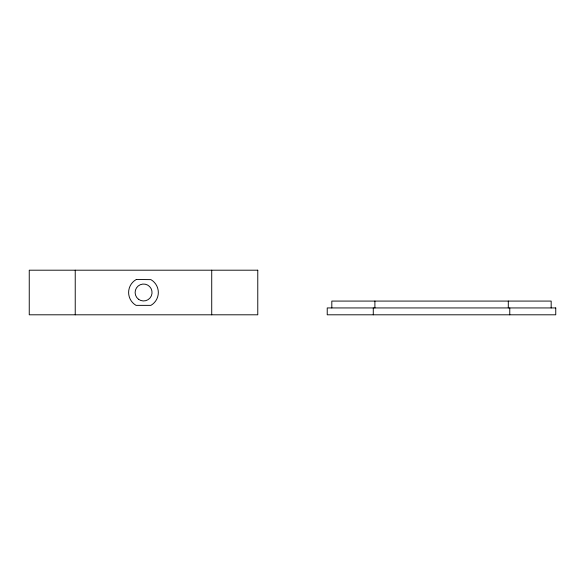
<?xml version="1.0" encoding="UTF-8"?>
<svg xmlns="http://www.w3.org/2000/svg" width="585" height="585" viewBox="0 0 585 585"><rect width="100%" height="100%" fill="white"/><g stroke="black" fill="none" stroke-linecap="round" stroke-linejoin="round"><path stroke-width="0.88" d="M551.172 307.937L551.172 301.078L331.812 301.078L331.812 307.937M509.769 307.937L509.769 314.803M508.299 301.078L508.299 307.937M374.897 301.078L374.897 307.937M373.274 307.937L373.274 314.803M211.726 270.197L211.726 314.803M75.231 270.197L75.231 314.803M136.393 279.469L136.049 279.637A14.852 14.852 0 0 0 136.049 305.363L150.901 305.363A14.852 14.852 0 0 0 150.901 279.637L136.393 279.469M257.773 270.197L29.25 270.197L29.25 314.803L257.773 314.803L257.773 270.197M555.75 307.937L327.227 307.937L327.227 314.803L555.75 314.803L555.75 307.937M138.499 299.264A8.461 8.461 0 0 0 151.983 293.524A8.461 8.461 0 0 0 140.268 284.712A8.461 8.461 0 0 0 138.499 299.264"/></g></svg>
